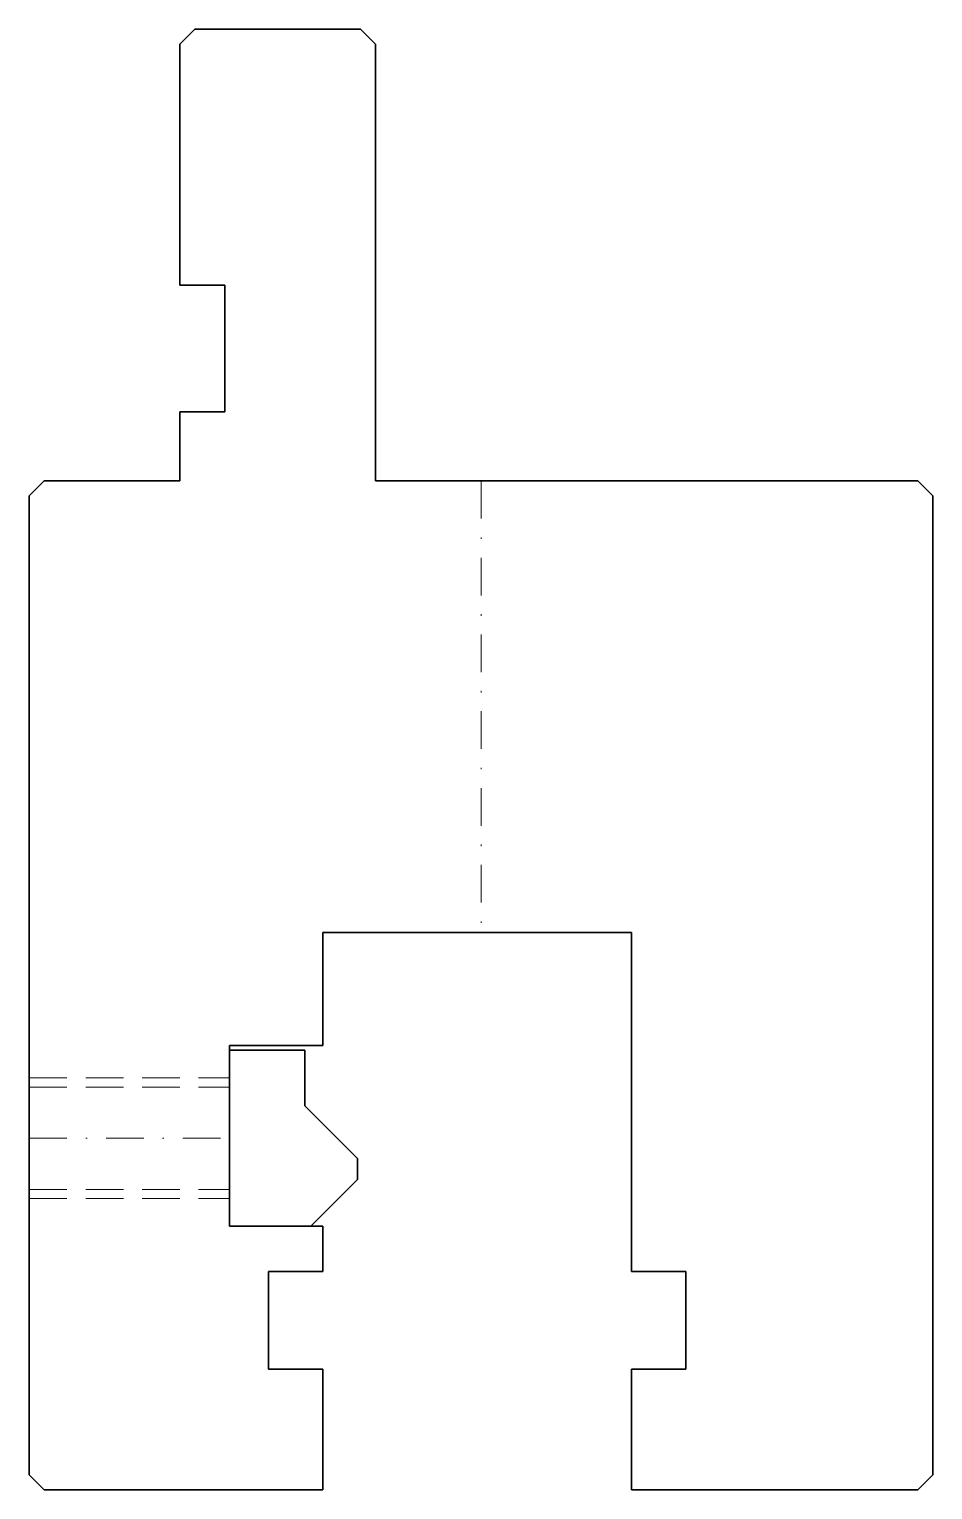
# Model space of a CAD drawing. Header units: millimetres. Extents: x -30 to 30, y -37 to 60.
import ezdxf

# ---------------------------------------------------------------- set-up
doc = ezdxf.new("R2010")
doc.units = ezdxf.units.MM
doc.header["$LTSCALE"] = 5
for name, pattern in [('AUSGEZOGEN', [0]), ('DASHDOT', [1, 0.5, -0.25, 0, -0.25]), ('DASHED', [0.75, 0.5, -0.25])]:
    doc.linetypes.add(name, pattern=pattern)
doc.layers.add('2', color=7, linetype='Continuous')

msp = doc.modelspace()

# ---------------------------------------------------------------- linework, layer by layer
at = {"layer": '2', "color": 7, "linetype": 'AUSGEZOGEN', "lineweight": 35}
for p, q in [((-20, 59), (-19, 60)), ((-19, 60), (-8, 60)), ((-8, 60), (-7, 59)), ((-20, 43), (-20, 59)), ((-7, 59), (-7, 30)), ((-17, 43), (-20, 43)), ((-17, 34.6), (-17, 43)), ((-20, 30), (-20, 34.6)), ((-20, 34.6), (-17, 34.6)), ((-30, 29), (-29, 30)), ((-29, 30), (-20, 30)), ((-7, 30), (29, 30)), ((29, 30), (30, 29)), ((-30, -36), (-30, 29)), ((30, 29), (30, -36)), ((10, 0), (-10.5, 0)), ((-10.5, 0), (-10.5, -7.5)), ((10, -22.5), (10, 0)), ((-10.5, -7.5), (-16.7, -7.5)), ((-16.7, -7.5), (-16.7, -19.5)), ((-11.7, -7.8), (-16.7, -7.8)), ((-11.7, -11.5), (-11.7, -7.8)), ((-8.2, -15), (-11.7, -11.5)), ((-8.2, -16.4), (-8.2, -15)), ((-11.3, -19.5), (-8.2, -16.4)), ((-16.7, -19.5), (-10.5, -19.5)), ((-10.5, -19.5), (-10.5, -22.5)), ((-10.5, -22.5), (-14.1, -22.5)), ((-14.1, -22.5), (-14.1, -29)), ((13.6, -22.5), (10, -22.5)), ((13.6, -29), (13.6, -22.5)), ((-14.1, -29), (-10.5, -29)), ((-10.5, -29), (-10.5, -37)), ((10, -37), (10, -29)), ((10, -29), (13.6, -29)), ((-29, -37), (-30, -36)), ((30, -36), (29, -37)), ((-10.5, -37), (-29, -37)), ((29, -37), (10, -37))]:
    msp.add_line(p, q, dxfattribs=at)
at = {"layer": '2', "color": 7, "linetype": 'DASHDOT', "lineweight": 18}
for p, q in [((0, 30), (0, 0)), ((-30, -13.65), (-16.7, -13.65))]:
    msp.add_line(p, q, dxfattribs=at)
at = {"layer": '2', "color": 7, "linetype": 'DASHED', "lineweight": 18}
for p, q in [((-30, -9.65), (-16.7, -9.65)), ((-30, -10.25), (-16.7, -10.25)), ((-30, -17.05), (-16.7, -17.05)), ((-30, -17.65), (-16.7, -17.65))]:
    msp.add_line(p, q, dxfattribs=at)

doc.saveas('drawing.dxf')
